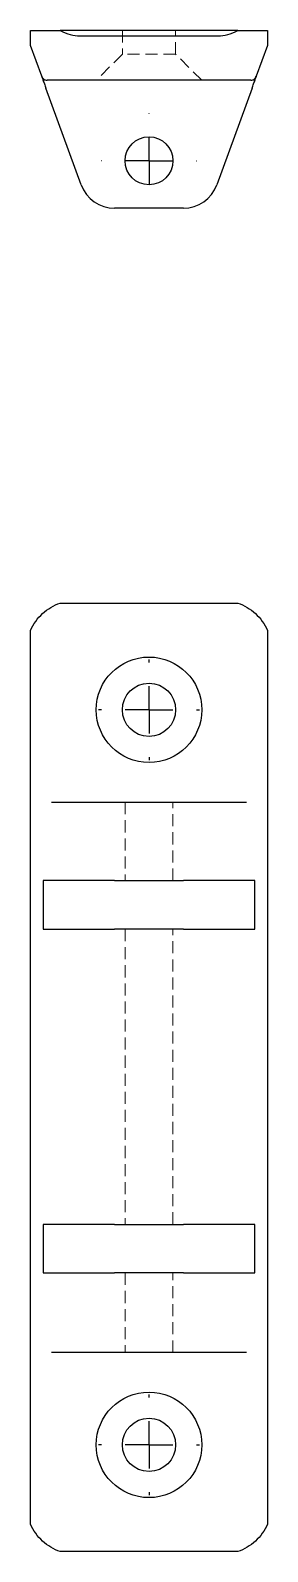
# Model space of a CAD drawing. Header units: millimetres. Extents: x 71 to 232, y 7 to 167.
# Drawn here: x 70.5 to 95.5, y 7 to 167.4 of the extents above.
import ezdxf

# ---------------------------------------------------------------- set-up
doc = ezdxf.new("R2010")
doc.units = ezdxf.units.MM
doc.linetypes.add('HIDDEN', pattern=[1.905, 1.27, -0.635])
doc.layers.add('10', color=7, linetype='Continuous')

# ---------------------------------------------------------------- blocks, each defined once
blk = doc.blocks.new('SW_CENTERMARKSYMBOL_0')
at = {"layer": '10', "color": 0}
for p, q in [((0, 5), (0, 5.31)), ((0, 0), (0, 2.5)), ((-5, 0), (-5.31, 0)), ((0, 0), (-2.5, 0)), ((0, 0), (0, -2.5)), ((0, 0), (2.5, 0)), ((5, 0), (5.31, 0)), ((0, -5), (0, -5.31))]:
    blk.add_line(p, q, dxfattribs=at)
blk = doc.blocks.new('SW_CENTERMARKSYMBOL_1')
at = {"layer": '10', "color": 0}
for p, q in [((0, 5), (0, 5.31)), ((0, 0), (0, 2.5)), ((-5, 0), (-5.31, 0)), ((0, 0), (-2.5, 0)), ((0, 0), (0, -2.5)), ((0, 0), (2.5, 0)), ((5, 0), (5.31, 0)), ((0, -5), (0, -5.31))]:
    blk.add_line(p, q, dxfattribs=at)
blk = doc.blocks.new('SW_CENTERMARKSYMBOL_2')
at = {"layer": '10', "color": 0}
for p, q in [((0, 5), (0, 5.03)), ((0, 0), (0, 2.5)), ((-5, 0), (-5.03, 0)), ((0, 0), (-2.5, 0)), ((0, 0), (0, -2.5)), ((0, 0), (2.5, 0)), ((5, 0), (5.03, 0)), ((0, -5), (0, -5.03))]:
    blk.add_line(p, q, dxfattribs=at)

msp = doc.modelspace()

# ---------------------------------------------------------------- linework, layer by layer
at = {"color": 7, "linetype": 'Continuous', "lineweight": 25}
for p, q in [((92.37, 167.37), (73.63, 167.37)), ((75.71, 166.8), (90.29, 166.8)), ((71.69, 162.54), (70.5, 165.8)), ((95.5, 165.8), (94.31, 162.54)), ((71.69, 162.54), (71.73, 162.51)), ((88.71, 162.12), (77.29, 162.12)), ((75.85, 151.09), (72.14, 161.29)), ((93.86, 161.29), (90.15, 151.09)), ((86.62, 148.63), (79.38, 148.63)), ((75.71, 107), (90.29, 107)), ((70.5, 13.48), (70.5, 100.52)), ((95.5, 100.52), (95.5, 13.48)), ((72.73, 86), (76.44, 86)), ((76.44, 86), (79.38, 86)), ((79.38, 86), (86.62, 86)), ((86.62, 86), (89.56, 86)), ((89.56, 86), (93.27, 86)), ((71.84, 77.75), (71.84, 72.62)), ((75.85, 77.75), (71.84, 77.75)), ((79.38, 77.75), (75.85, 77.75)), ((79.38, 77.75), (86.62, 77.75)), ((90.15, 77.75), (86.62, 77.75)), ((94.16, 77.75), (90.15, 77.75)), ((94.16, 72.62), (94.16, 77.75)), ((71.84, 72.62), (75.85, 72.62)), ((75.85, 72.62), (79.38, 72.62)), ((86.62, 72.62), (79.38, 72.62)), ((86.62, 72.62), (90.15, 72.62)), ((90.15, 72.62), (94.16, 72.62)), ((71.84, 41.5), (71.84, 36.38)), ((75.85, 41.5), (71.84, 41.5)), ((79.38, 41.5), (75.85, 41.5)), ((79.38, 41.5), (86.62, 41.5)), ((90.15, 41.5), (86.62, 41.5)), ((94.16, 41.5), (90.15, 41.5)), ((94.16, 36.38), (94.16, 41.5)), ((71.84, 36.38), (75.85, 36.38)), ((75.85, 36.38), (79.38, 36.38)), ((86.62, 36.38), (79.38, 36.38)), ((86.62, 36.38), (90.15, 36.38)), ((90.15, 36.38), (94.16, 36.38)), ((76.44, 28), (72.73, 28)), ((79.38, 28), (76.44, 28)), ((86.62, 28), (79.38, 28)), ((89.56, 28), (86.62, 28)), ((93.27, 28), (89.56, 28)), ((90.29, 7), (75.71, 7))]:
    msp.add_line(p, q, dxfattribs=at)
at = {"color": 7, "linetype": 'HIDDEN', "lineweight": 18}
for p, q in [((80.19, 167.37), (80.19, 164.87)), ((85.81, 164.87), (85.81, 167.37)), ((80.19, 164.87), (77.44, 162.12)), ((85.81, 164.87), (80.19, 164.87)), ((88.56, 162.12), (85.81, 164.87)), ((71.84, 162.12), (72.23, 162.12)), ((93.77, 162.12), (94.16, 162.12)), ((80.47, 86), (80.47, 77.75)), ((85.53, 77.75), (85.53, 86)), ((80.47, 72.62), (80.47, 41.5)), ((85.53, 41.5), (85.53, 72.62)), ((80.47, 36.38), (80.47, 28)), ((85.53, 28), (85.53, 36.38))]:
    msp.add_line(p, q, dxfattribs=at)
at = {"color": 7, "linetype": 'Continuous', "lineweight": 25}
for centre, radius in [((83, 153.63), 2.53), ((83, 95.75), 5.56), ((83, 95.75), 2.81), ((83, 18.25), 5.56), ((83, 18.25), 2.81)]:
    msp.add_circle(centre, radius, dxfattribs=at)
for centre, radius, start, end in [((72.27, 162.75), 0.625, 200, 226.8481), ((72.27, 162.75), 0.625, 250.4084, 270), ((93.73, 162.75), 0.625, 270, 290.0058), ((93.73, 162.75), 0.625, 310.9146, 340), ((79.38, 152.38), 3.75, 200, 270), ((86.62, 152.38), 3.75, 270, 340)]:
    msp.add_arc(centre, radius, start, end, dxfattribs=at)
for points, knots in [([(70.5, 165.8), (70.5, 165.8), (70.5, 165.93), (70.5, 166.46), (70.5, 166.86), (70.5, 167.37)], [0, 0, 0, 0, 0.5, 0.5, 1, 1, 1, 1]), ([(70.5, 167.37), (70.81, 167.37), (71.24, 167.37), (72.32, 167.37), (72.96, 167.37), (73.63, 167.37)], [0, 0, 0, 0, 0.5, 0.5, 1, 1, 1, 1]), ([(92.37, 167.37), (93.04, 167.37), (93.68, 167.37), (94.76, 167.37), (95.19, 167.37), (95.5, 167.37)], [0, 0, 0, 0, 0.5, 0.5, 1, 1, 1, 1]), ([(95.5, 167.37), (95.5, 166.86), (95.5, 166.46), (95.5, 165.93), (95.5, 165.8), (95.5, 165.8)], [0, 0, 0, 0, 0.5, 0.5, 1, 1, 1, 1]), ([(71.69, 162.54), (71.69, 162.54), (71.7, 162.51), (71.74, 162.39), (71.78, 162.29), (71.86, 162.05), (71.92, 161.9), (72.03, 161.59), (72.09, 161.43), (72.14, 161.29)], [0, 0, 0, 0, 0.25, 0.25, 0.5, 0.5, 0.75, 0.75, 1, 1, 1, 1]), ([(71.72, 162.51), (71.76, 162.43), (71.83, 162.27), (72, 162.19), (72.09, 162.15)], [0, 0, 0, 0, 0.495176, 1, 1, 1, 1]), ([(77.29, 162.12), (76.66, 162.12), (76, 162.12), (74.75, 162.12), (74.17, 162.12), (73.22, 162.12), (72.86, 162.12), (72.38, 162.12), (72.27, 162.12), (72.27, 162.12)], [0, 0, 0, 0, 0.25, 0.25, 0.5, 0.5, 0.75, 0.75, 1, 1, 1, 1]), ([(91.51, 162.12), (91.11, 162.12), (90.66, 162.12), (89.71, 162.12), (89.21, 162.12), (88.71, 162.12)], [0, 0, 0, 0, 0.5, 0.5, 1, 1, 1, 1]), ([(93.73, 162.12), (93.73, 162.12), (93.68, 162.12), (93.48, 162.12), (93.34, 162.12), (92.95, 162.12), (92.71, 162.12), (92.15, 162.12), (91.84, 162.12), (91.51, 162.12)], [0, 0, 0, 0, 0.25, 0.25, 0.5, 0.5, 0.75, 0.75, 1, 1, 1, 1]), ([(93.86, 161.29), (93.91, 161.43), (93.97, 161.59), (94.08, 161.9), (94.14, 162.05), (94.22, 162.29), (94.26, 162.39), (94.3, 162.51), (94.31, 162.54), (94.31, 162.54)], [0, 0, 0, 0, 0.25, 0.25, 0.5, 0.5, 0.75, 0.75, 1, 1, 1, 1]), ([(93.91, 162.15), (94, 162.19), (94.17, 162.27), (94.23, 162.43), (94.26, 162.51)], [0, 0, 0, 0, 0.50322, 1, 1, 1, 1]), ([(70.5, 104.11), (70.81, 104.78), (71.24, 105.4), (72.32, 106.39), (72.96, 106.77), (73.63, 107)], [0, 0, 0, 0, 0.5, 0.5, 1, 1, 1, 1]), ([(92.37, 107), (93.04, 106.77), (93.68, 106.39), (94.76, 105.4), (95.19, 104.78), (95.5, 104.11)], [0, 0, 0, 0, 0.5, 0.5, 1, 1, 1, 1]), ([(70.5, 100.52), (70.5, 101), (70.5, 101.56), (70.5, 102.77), (70.5, 103.42), (70.5, 104.11)], [0, 0, 0, 0, 0.5, 0.5, 1, 1, 1, 1]), ([(95.5, 104.11), (95.5, 103.42), (95.5, 102.77), (95.5, 101.56), (95.5, 101), (95.5, 100.52)], [0, 0, 0, 0, 0.5, 0.5, 1, 1, 1, 1]), ([(70.5, 9.89), (70.5, 10.58), (70.5, 11.23), (70.5, 12.44), (70.5, 13), (70.5, 13.48)], [0, 0, 0, 0, 0.5, 0.5, 1, 1, 1, 1]), ([(95.5, 13.48), (95.5, 13), (95.5, 12.44), (95.5, 11.23), (95.5, 10.58), (95.5, 9.89)], [0, 0, 0, 0, 0.5, 0.5, 1, 1, 1, 1]), ([(73.63, 7), (72.96, 7.23), (72.32, 7.61), (71.24, 8.6), (70.81, 9.22), (70.5, 9.89)], [0, 0, 0, 0, 0.5, 0.5, 1, 1, 1, 1]), ([(95.5, 9.89), (95.19, 9.22), (94.76, 8.6), (93.68, 7.61), (93.04, 7.23), (92.37, 7)], [0, 0, 0, 0, 0.5, 0.5, 1, 1, 1, 1])]:
    msp.add_open_spline(points, degree=3, knots=knots, dxfattribs=at)
for points in [[(73.63, 167.37), (74.36, 166.99), (75.07, 166.8), (75.71, 166.8)], [(90.29, 166.8), (90.93, 166.8), (91.64, 166.99), (92.37, 167.37)], [(73.63, 107), (74.36, 107), (75.07, 107), (75.71, 107)], [(90.29, 107), (90.93, 107), (91.64, 107), (92.37, 107)], [(75.71, 7), (75.07, 7), (74.36, 7), (73.63, 7)], [(92.37, 7), (91.64, 7), (90.93, 7), (90.29, 7)]]:
    msp.add_open_spline(points, degree=3, dxfattribs=at)

# ---------------------------------------------------------------- block references
at = {"layer": '10'}
for name, p in [('SW_CENTERMARKSYMBOL_2', (83, 153.63)), ('SW_CENTERMARKSYMBOL_0', (83, 95.75)), ('SW_CENTERMARKSYMBOL_1', (83, 18.25))]:
    msp.add_blockref(name, p, dxfattribs=at)

doc.saveas('drawing.dxf')
